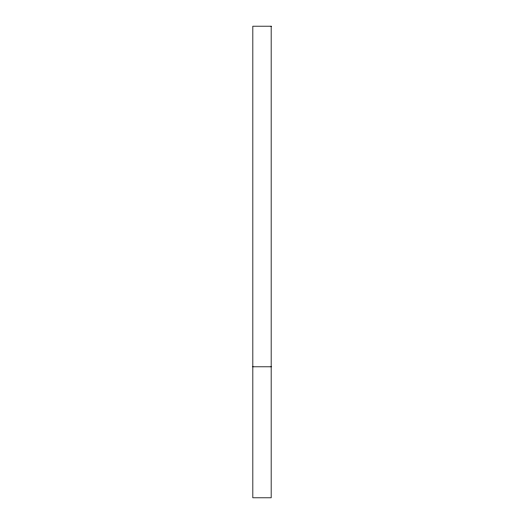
<?xml version="1.0" encoding="UTF-8"?>
<svg xmlns="http://www.w3.org/2000/svg" width="524" height="524" viewBox="0 0 524 524"><rect width="100%" height="100%" fill="white"/><g stroke="black" fill="none" stroke-linecap="round" stroke-linejoin="round"><path stroke-width="0.79" d="M252.83 366.8L271.17 366.8M271.17 26.2L252.83 26.2L252.83 497.8L271.17 497.8L271.17 26.2"/></g></svg>
